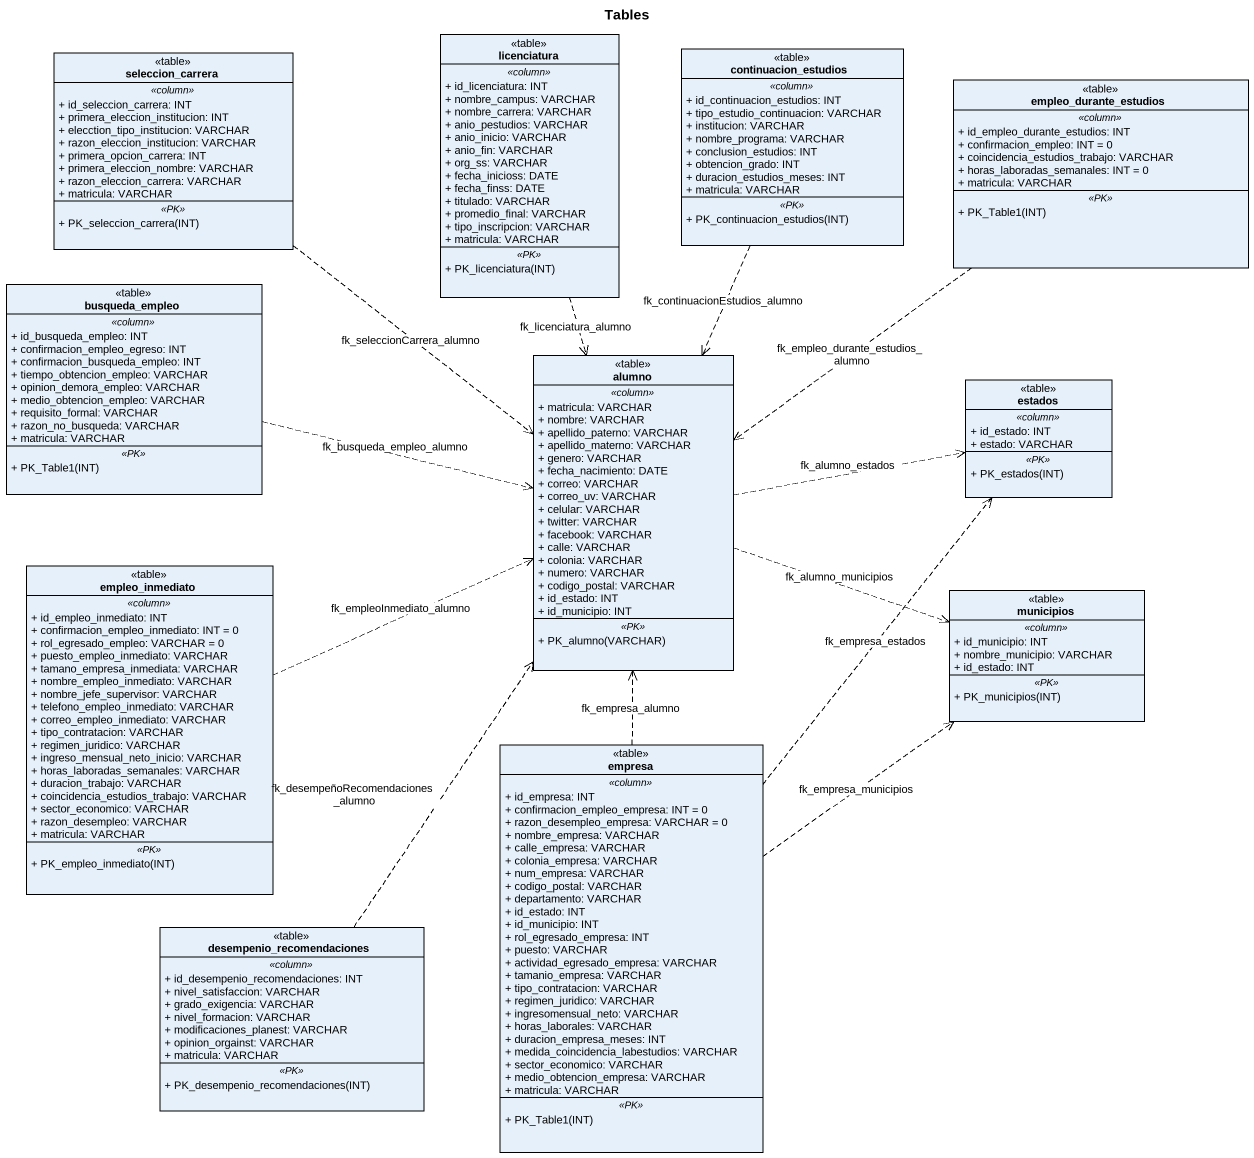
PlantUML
@startuml
title Tables
hide circle
hide empty members
skinparam classAttributeIconSize 0
class licenciatura <<table>> {
  .. <<column>> ..
  + id_licenciatura: INT
  + nombre_campus: VARCHAR
  + nombre_carrera: VARCHAR
  + anio_pestudios: VARCHAR
  + anio_inicio: VARCHAR
  + anio_fin: VARCHAR
  + org_ss: VARCHAR
  + fecha_inicioss: DATE
  + fecha_finss: DATE
  + titulado: VARCHAR
  + promedio_final: VARCHAR
  + tipo_inscripcion: VARCHAR
  + matricula: VARCHAR
  .. <<PK>> ..
  + PK_licenciatura(INT)
}
class seleccion_carrera <<table>> {
  .. <<column>> ..
  + id_seleccion_carrera: INT
  + primera_eleccion_institucion: INT
  + elecction_tipo_institucion: VARCHAR
  + razon_eleccion_institucion: VARCHAR
  + primera_opcion_carrera: INT
  + primera_eleccion_nombre: VARCHAR
  + razon_eleccion_carrera: VARCHAR
  + matricula: VARCHAR
  .. <<PK>> ..
  + PK_seleccion_carrera(INT)
}
class continuacion_estudios <<table>> {
  .. <<column>> ..
  + id_continuacion_estudios: INT
  + tipo_estudio_continuacion: VARCHAR
  + institucion: VARCHAR
  + nombre_programa: VARCHAR
  + conclusion_estudios: INT
  + obtencion_grado: INT
  + duracion_estudios_meses: INT
  + matricula: VARCHAR
  .. <<PK>> ..
  + PK_continuacion_estudios(INT)
}
class empleo_durante_estudios <<table>> {
  .. <<column>> ..
  + id_empleo_durante_estudios: INT
  + confirmacion_empleo: INT = 0
  + coincidencia_estudios_trabajo: VARCHAR
  + horas_laboradas_semanales: INT = 0
  + matricula: VARCHAR
  .. <<PK>> ..
  + PK_Table1(INT)
}
class busqueda_empleo <<table>> {
  .. <<column>> ..
  + id_busqueda_empleo: INT
  + confirmacion_empleo_egreso: INT
  + confirmacion_busqueda_empleo: INT
  + tiempo_obtencion_empleo: VARCHAR
  + opinion_demora_empleo: VARCHAR
  + medio_obtencion_empleo: VARCHAR
  + requisito_formal: VARCHAR
  + razon_no_busqueda: VARCHAR
  + matricula: VARCHAR
  .. <<PK>> ..
  + PK_Table1(INT)
}
class alumno <<table>> {
  .. <<column>> ..
  + matricula: VARCHAR
  + nombre: VARCHAR
  + apellido_paterno: VARCHAR
  + apellido_materno: VARCHAR
  + genero: VARCHAR
  + fecha_nacimiento: DATE
  + correo: VARCHAR
  + correo_uv: VARCHAR
  + celular: VARCHAR
  + twitter: VARCHAR
  + facebook: VARCHAR
  + calle: VARCHAR
  + colonia: VARCHAR
  + numero: VARCHAR
  + codigo_postal: VARCHAR
  + id_estado: INT
  + id_municipio: INT
  .. <<PK>> ..
  + PK_alumno(VARCHAR)
}
class estados <<table>> {
  .. <<column>> ..
  + id_estado: INT
  + estado: VARCHAR
  .. <<PK>> ..
  + PK_estados(INT)
}
class empleo_inmediato <<table>> {
  .. <<column>> ..
  + id_empleo_inmediato: INT
  + confirmacion_empleo_inmediato: INT = 0
  + rol_egresado_empleo: VARCHAR = 0
  + puesto_empleo_inmediato: VARCHAR
  + tamano_empresa_inmediata: VARCHAR
  + nombre_empleo_inmediato: VARCHAR
  + nombre_jefe_supervisor: VARCHAR
  + telefono_empleo_inmediato: VARCHAR
  + correo_empleo_inmediato: VARCHAR
  + tipo_contratacion: VARCHAR
  + regimen_juridico: VARCHAR
  + ingreso_mensual_neto_inicio: VARCHAR
  + horas_laboradas_semanales: VARCHAR
  + duracion_trabajo: VARCHAR
  + coincidencia_estudios_trabajo: VARCHAR
  + sector_economico: VARCHAR
  + razon_desempleo: VARCHAR
  + matricula: VARCHAR
  .. <<PK>> ..
  + PK_empleo_inmediato(INT)
}
class municipios <<table>> {
  .. <<column>> ..
  + id_municipio: INT
  + nombre_municipio: VARCHAR
  + id_estado: INT
  .. <<PK>> ..
  + PK_municipios(INT)
}
class empresa <<table>> {
  .. <<column>> ..
  + id_empresa: INT
  + confirmacion_empleo_empresa: INT = 0
  + razon_desempleo_empresa: VARCHAR = 0
  + nombre_empresa: VARCHAR
  + calle_empresa: VARCHAR
  + colonia_empresa: VARCHAR
  + num_empresa: VARCHAR
  + codigo_postal: VARCHAR
  + departamento: VARCHAR
  + id_estado: INT
  + id_municipio: INT
  + rol_egresado_empresa: INT
  + puesto: VARCHAR
  + actividad_egresado_empresa: VARCHAR
  + tamanio_empresa: VARCHAR
  + tipo_contratacion: VARCHAR
  + regimen_juridico: VARCHAR
  + ingresomensual_neto: VARCHAR
  + horas_laborales: VARCHAR
  + duracion_empresa_meses: INT
  + medida_coincidencia_labestudios: VARCHAR
  + sector_economico: VARCHAR
  + medio_obtencion_empresa: VARCHAR
  + matricula: VARCHAR
  .. <<PK>> ..
  + PK_Table1(INT)
}
class desempenio_recomendaciones <<table>> {
  .. <<column>> ..
  + id_desempenio_recomendaciones: INT
  + nivel_satisfaccion: VARCHAR
  + grado_exigencia: VARCHAR
  + nivel_formacion: VARCHAR
  + modificaciones_planest: VARCHAR
  + opinion_orgainst: VARCHAR
  + matricula: VARCHAR
  .. <<PK>> ..
  + PK_desempenio_recomendaciones(INT)
}
licenciatura ..> alumno : fk_licenciatura_alumno
seleccion_carrera ..> alumno : fk_seleccionCarrera_alumno
continuacion_estudios ..> alumno : fk_continuacionEstudios_alumno
empleo_durante_estudios ..> alumno : fk_empleo_durante_estudios_alumno
busqueda_empleo .right.> alumno : fk_busqueda_empleo_alumno
alumno .right.> estados : fk_alumno_estados
alumno .right.> municipios : fk_alumno_municipios
empleo_inmediato .right.> alumno : fk_empleoInmediato_alumno
empresa .up.> alumno : fk_empresa_alumno
empresa .up.> estados : fk_empresa_estados
empresa .up.> municipios : fk_empresa_municipios
desempenio_recomendaciones .up.> alumno : fk_desempeñoRecomendaciones_alumno
@enduml
